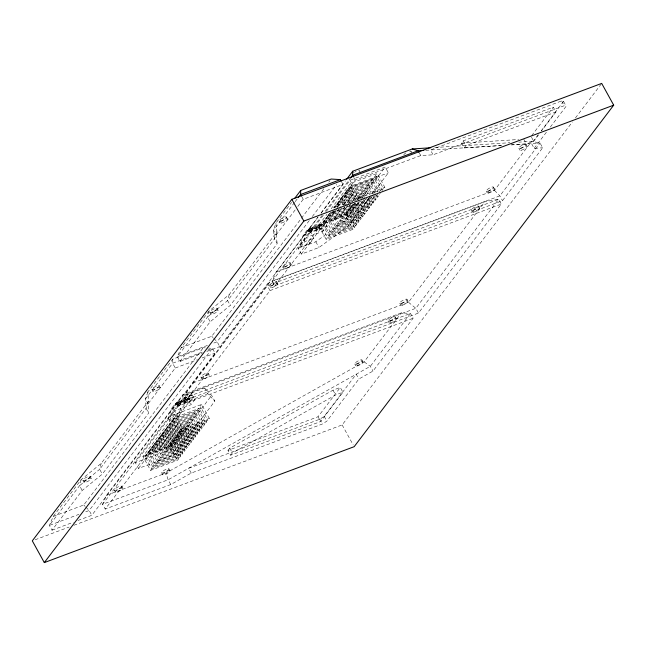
<?xml version="1.0" encoding="UTF-8"?>
<svg xmlns="http://www.w3.org/2000/svg" width="646" height="646" viewBox="0 0 646 646"><rect width="100%" height="100%" fill="white"/><g stroke="black" fill="none" stroke-linecap="round" stroke-linejoin="round"><path stroke-width="0.48" stroke-dasharray="3.23 2.42" d="M172.757 359.16L172.627 363.222L175.276 368.002L148.144 403.702L148.693 413.069L102.302 474.116L82.195 490.475L52.019 530.188L49.379 525.4L53.247 516.42L81.138 479.712L101.244 463.343L148.427 401.263L147.877 391.896L172.757 359.16L203.264 347.742L207.842 348.041M183.044 394.52L182.923 398.582L185.564 403.37L105.233 509.072L102.593 504.284L106.461 495.304L183.044 394.52L401.36 312.858L410.509 313.447L413.149 318.228L372.984 371.087L358.869 379L326.844 421.144L322.427 423.994L191.216 473.074L170.738 484.565L105.233 509.072M81.138 479.712L79.555 485.695L49.379 525.4L78.99 514.329M101.244 463.343L99.662 469.327L79.555 485.695L82.195 490.475M179.984 361.469L210.16 321.765L230.267 305.397L277.199 243.639L274.558 238.85L273.468 230.202L275.858 223.153L276.948 231.801L229.209 294.624L209.102 310.992L207.519 316.976L177.343 356.681L179.984 361.469L202.19 353.16M229.209 294.624L227.626 300.608L207.519 316.976L210.16 321.765M168.323 418.761L171.4 408.7L175.446 403.387L193.437 396.66L194.971 399.438L190.925 404.759L174.727 410.824L178.086 416.912L169.155 420.255L168.323 418.761L172.369 413.44L175.446 403.387M303.176 235.314L321.167 228.579L325.204 223.266L326.739 226.052L310.532 232.108L313.899 238.204L309.854 243.518L300.923 246.861L300.099 245.367L303.176 235.314L307.213 229.992L347.467 214.948L348.678 213.35L355.599 225.874L328.798 235.903L321.878 223.371L348.678 213.35M300.099 245.367L304.137 240.054L307.213 229.992M147.877 391.896L145.503 398.913L146.053 408.28L148.693 413.069M148.427 401.263L146.053 408.28L99.662 469.327L102.302 474.116M276.948 231.801L274.558 238.85L227.626 300.608L230.267 305.397M209.102 310.992L181.203 347.701L177.343 356.681L207.875 345.263M318.09 216.83L276.149 272.014L272.281 281.002L274.921 285.782L502.507 200.648L542.672 147.797L540.032 143.008L531.706 141.337L518.859 142.152M269.447 282.254L267.379 285.798L184.53 394.819L187.179 399.599L418.463 313.076L501.312 204.063L498.672 199.275L484.952 201.633L269.447 282.254L192.968 382.892L184.53 394.819L415.822 308.295L498.672 199.275L267.379 285.798L270.02 290.587L187.179 399.599M276.464 222.353L291.621 202.408M294.568 202.432L273.468 230.202L276.108 234.982L277.199 243.639M295.165 201.641L297.58 198.467M276.108 234.982L295.4 209.603M297.814 206.429L303.232 199.291L343.018 184.401L341.258 181.211M181.203 347.701L211.718 336.291L323.912 188.656M328.79 182.237L330.009 180.63M53.247 516.42L83.754 505.002L203.264 347.742M309.264 220.569L217.129 341.799L212.502 343.535M312.309 216.547L336.719 184.433M321.127 212.825L345.44 180.832M206.817 351.432L219.769 346.587L318.002 217.322M321.054 213.309L343.018 184.401M77.924 520.498L91.805 515.306L215.061 353.12L212.413 348.331L208.755 348.097M322.152 215.368L272.281 281.002L499.867 195.859L540.032 143.008L511.511 144.825M325.196 211.371L350.746 177.755M135.305 462.689L187.065 394.577L204.685 387.988L211.67 395.384L214.843 401.126L173.709 455.252L138.478 468.431L135.305 462.689L170.536 449.511L211.67 395.384M369.609 197.482L347.225 226.932L318.979 247.507L301.359 254.096L298.194 248.355L323.275 215.352M326.303 211.363L349.954 180.242L385.186 167.064L388.359 172.805L372.629 193.501M169.155 420.255L173.193 414.934L182.124 411.591L178.764 405.502L194.971 399.438M300.923 246.861L304.96 241.539L313.899 238.204M172.886 444.666L146.085 454.695L153.005 467.228L179.806 457.198L172.886 444.666L171.674 446.265L178.587 458.797L177.408 460.356L150.607 470.377L142.919 456.456L174.816 414.482L201.625 404.453L209.312 418.374L207.891 420.239L181.09 430.268L174.17 417.736L200.979 407.707L207.891 420.239M347.467 214.948L354.379 227.481L352.966 229.338L326.165 239.367L318.478 225.446L326.908 214.359M331.115 208.811L350.382 183.464L377.183 173.435L384.871 187.364L383.684 188.915L356.883 198.944L349.962 186.411L376.771 176.39L383.684 188.915M150.607 470.377L151.786 468.826L144.865 456.294L146.085 454.695M153.005 467.228L153.958 465.968L147.038 453.435L148.257 451.837L175.058 441.807L181.978 454.34L155.177 464.369L148.257 451.837M155.177 464.369L156.074 463.182L149.153 450.658L150.373 449.051L177.174 439.03L184.094 451.554L157.285 461.583L150.373 449.051M157.285 461.583L158.246 460.323L151.326 447.799L152.545 446.2L179.346 436.171L186.266 448.704L159.457 458.725L152.545 446.2M159.457 458.725L160.353 457.546L153.441 445.013L154.652 443.414L181.461 433.385L188.374 445.918L161.573 455.947L154.652 443.414M161.573 455.947L162.526 454.687L155.613 442.155L156.825 440.556L183.634 430.527L190.546 443.059L163.745 453.088L156.825 440.556M163.745 453.088L164.641 451.909L157.721 439.377L158.94 437.778L185.741 427.749L192.661 440.281L165.861 450.31L158.94 437.778M165.861 450.31L166.813 449.051L159.893 436.518L161.112 434.92L187.913 424.89L194.834 437.423L168.033 447.452L161.112 434.92M168.033 447.452L168.856 446.354L161.944 433.829L163.155 432.231L189.964 422.201L196.877 434.734L170.076 444.755L163.155 432.231M170.076 444.755L171.029 443.503L164.116 430.971L165.328 429.372L192.137 419.343L199.049 431.875L172.248 441.896L165.328 429.372M172.248 441.896L173.144 440.717L166.224 428.185L167.443 426.586L194.244 416.565L201.164 429.089L174.363 439.118L167.443 426.586M174.363 439.118L175.316 437.859L168.396 425.334L169.615 423.728L196.416 413.706L203.337 426.231L176.536 436.26L169.615 423.728M176.536 436.26L177.698 434.726L170.786 422.193L171.998 420.594L198.806 410.565L205.719 423.098L178.918 433.119L171.998 420.594M178.918 433.119L179.871 431.867L172.958 419.335L174.17 417.736M321.878 223.371L320.658 224.978L327.579 237.502L326.165 239.367M328.798 235.903L329.751 234.643L322.83 222.119L324.05 220.52L350.851 210.491L357.771 223.023L330.962 233.045L324.05 220.52M330.962 233.045L332.133 231.51L325.221 218.978L326.432 217.379L353.241 207.35L360.153 219.882L333.352 229.911L326.432 217.379M333.352 229.911L334.305 228.652L327.393 216.119L328.604 214.52L355.413 204.491L362.325 217.024L335.524 227.053L328.604 214.52M361.744 196.166L334.935 206.187L333.724 207.786L360.525 197.765L361.744 196.166L363.585 199.501M337.737 208.27L335.896 204.935L337.107 203.329L363.916 193.307L370.828 205.832L318.478 225.446M339.416 207.511L344.027 215.861L344.924 214.682L338.003 202.15L339.223 200.551L366.024 190.522L368.793 195.536M343.406 205.137L340.176 199.291L341.395 197.692L368.196 187.663L371.886 194.349M345.981 203.191L342.291 196.513L343.51 194.914L370.311 184.885L374.922 193.235M349.534 202.844L344.463 193.655L345.683 192.056L372.484 182.027L378.015 192.048M353.031 202.569L346.579 190.877L347.79 189.27L374.599 179.249L381.051 190.941M355.663 200.543L348.751 188.018L349.962 186.411M274.921 285.782L330.913 212.114M333.958 208.109L355.252 180.081L420.764 155.573L433.103 154.79L564.313 105.702L566.195 106.194L549.875 127.666M138.478 468.431L190.239 400.318L207.859 393.729L214.843 401.126M301.359 254.096L334.321 210.725M337.357 206.728L353.128 185.983L388.359 172.805M178.086 416.912L182.124 411.591M193.437 396.66L189.391 401.974L190.925 404.759M309.854 243.518L306.495 237.429L322.701 231.365L326.739 226.052M181.09 430.268L182.503 428.403L209.312 418.374M335.524 227.053L336.421 225.866L363.222 215.845L356.309 203.312L330.429 212.994M331.18 212.574L337.64 224.267L338.593 223.007L365.394 212.986L358.482 200.454M333.812 210.556L339.812 221.408L340.636 220.318L367.445 210.289L362.374 201.1M336.324 208.698L341.855 218.719L342.808 217.46L369.617 207.431L362.697 194.906L363.916 193.307M343.373 208.069L346.143 213.083L347.096 211.823L373.897 201.794L370.206 195.116M345.545 205.21L348.307 210.225L349.211 209.046L376.012 199.016L373.711 194.842M348.121 203.264L350.423 207.439L351.384 206.187L378.185 196.158L376.343 192.815M356.883 198.944L358.062 197.385L384.871 187.364M142.919 456.456L169.72 446.434L201.625 404.453M354.307 203.538L345.279 215.417L352.966 229.338M357.319 199.574L377.183 173.435M147.038 453.435L173.847 443.406L175.058 441.807M149.153 450.658L175.962 440.629L177.174 439.03M151.326 447.799L178.126 437.77L179.346 436.171M153.441 445.013L180.242 434.984L181.461 433.385M155.613 442.155L182.414 432.134L183.634 430.527M157.721 439.377L184.53 429.348L185.741 427.749M159.893 436.518L186.702 426.489L187.913 424.89M161.944 433.829L188.745 423.8L189.964 422.201M164.116 430.971L190.917 420.942L192.137 419.343M166.224 428.185L193.033 418.164L194.244 416.565M168.396 425.334L195.205 415.305L196.416 413.706M170.786 422.193L197.587 412.164L198.806 410.565M172.958 419.335L199.759 409.306L200.979 407.707M322.83 222.119L349.639 212.09L350.851 210.491M325.221 218.978L352.022 208.949L353.241 207.35M327.393 216.119L354.194 206.09L355.413 204.491M338.003 202.15L364.812 192.12L366.024 190.522M340.176 199.291L366.985 189.262L368.196 187.663M342.291 196.513L369.092 186.484L370.311 184.885M344.463 193.655L371.264 183.626L372.484 182.027M346.579 190.877L373.38 180.848L374.599 179.249M348.751 188.018L375.552 177.989L376.771 176.39M298.194 248.355L315.805 241.765L344.052 221.19L357.965 202.884M361.599 198.104L385.186 167.064M179.806 457.198L180.759 455.939L173.847 443.406M181.978 454.34L182.875 453.161L175.962 440.629M184.094 451.554L185.047 450.302L178.126 437.77M186.266 448.704L187.162 447.517L180.242 434.984M188.374 445.918L189.335 444.658L182.414 432.134M190.546 443.059L191.442 441.88L184.53 429.348M192.661 440.281L193.614 439.022L186.702 426.489M194.834 437.423L195.665 436.333L188.745 423.8M196.877 434.734L197.838 433.474L190.917 420.942M199.049 431.875L199.945 430.688L193.033 418.164M201.164 429.089L202.117 427.83L195.205 415.305M203.337 426.231L204.507 424.697L197.587 412.164M205.719 423.098L206.68 421.838L199.759 409.306M355.599 225.874L356.552 224.622L349.639 212.09M357.771 223.023L358.942 221.481L352.022 208.949M360.153 219.882L361.114 218.623L354.194 206.09M362.325 217.024L363.222 215.845M337.64 224.267L364.441 214.246L365.394 212.986M339.812 221.408L366.613 211.387L367.445 210.289M341.855 218.719L368.656 208.69L369.617 207.431M370.828 205.832L371.725 204.653L367.574 197.135M346.143 213.083L372.944 203.054L373.897 201.794M348.307 210.225L375.116 200.195L376.012 199.016M350.423 207.439L377.232 197.418L378.185 196.158M227.973 450.432L229.718 448.138L332.997 390.184L340.289 387.463L342.929 392.243L320.674 421.523L230.622 455.22L227.973 450.432L318.034 416.743L340.289 387.463M501.288 145.568L464.135 147.934L461.494 143.154L463.239 140.86L553.299 107.171L555.94 111.96L541.501 130.952M230.622 455.22L232.358 452.927L335.637 394.972L342.929 392.243M464.135 147.934L465.879 145.649L555.94 111.96M531.642 135.66L553.299 107.171M192.968 382.892L408.474 302.271L484.952 201.633M106.461 495.304L166.014 473.025L364.11 361.865L401.36 312.858M276.149 272.014L494.456 190.352L531.706 141.337M191.216 473.074L188.575 468.293L319.786 419.206L324.203 416.355L356.229 374.212L358.869 379M538.175 134.804L531.521 143.549L534.169 148.338L542.672 147.797M541.195 130.831L563.546 101.414L561.673 100.913L430.462 150.001L433.103 154.79M511.333 144.93L526.393 143.969L533.685 141.24L538.498 134.909M534.169 148.338L546.855 131.639M73.862 525.287L342.146 424.931L572.38 121.981M575.433 117.96L601.079 84.206M335.896 204.935L362.697 194.906M343.058 205.081L345.828 204.039M349.526 202.658L352.304 201.617M355.994 200.236L358.772 199.202M352.595 204.588L379.404 194.559M344.924 214.682L371.725 204.653M334.305 228.652L361.114 218.623M332.133 231.51L358.942 221.481M329.751 234.643L356.552 224.622M327.579 237.502L354.379 227.481M270.02 290.587L501.312 204.063M202.238 352.143L172.627 363.222L145.503 398.913L148.144 403.702M207.786 350.067L212.413 348.331L89.164 510.518L83.609 512.593M175.276 368.002L197.474 359.701M202.101 357.965L215.061 353.12M171.4 408.7L413.149 318.228M179.871 431.867L206.68 421.838M177.698 434.726L204.507 424.697M175.316 437.859L202.117 427.83M173.144 440.717L199.945 430.688M171.029 443.503L197.838 433.474M168.856 446.354L195.665 436.333M144.865 456.294L171.674 446.265M166.813 449.051L193.614 439.022M164.641 451.909L191.442 441.88M162.526 454.687L189.335 444.658M160.353 457.546L187.162 447.517M158.246 460.323L185.047 450.302M156.074 463.182L182.875 453.161M153.958 465.968L180.759 455.939M151.786 468.826L178.587 458.797M52.019 530.188L73.305 522.226M35.134 539.781L69.138 527.055M461.494 143.154L518.73 139.504M434.806 147.514L509.856 142.726M425.714 150.3L501.506 145.471M364.11 361.865L370.344 366.298L372.984 371.087M408.474 302.271L415.822 308.295L418.463 313.076M494.456 190.352L499.867 195.859L502.507 200.648M211.718 336.291L213.075 337.664M213.745 338.359L217.129 341.799L219.769 346.587M83.754 505.002L85.111 506.383M85.781 507.07L89.164 510.518L91.805 515.306M563.546 101.414L566.195 106.194M561.673 100.913L564.313 105.702M531.48 137.251L533.685 141.24M523.753 139.181L526.393 143.969M526.038 144.268L527.096 146.182M518.835 148.241L519.893 150.155M493.447 187.106L494.505 189.02M463.239 140.86L465.879 145.649M486.244 191.079L487.302 192.993M478.524 206.211L479.582 208.125M471.322 210.184L472.379 212.098M419.44 153.183L420.764 155.573M410.985 151.245L412.035 153.159M375.552 177.989L382.472 190.522M373.38 180.848L380.3 193.372M371.264 183.626L375.875 191.983M375.383 194.075L377.232 197.418M369.092 186.484L373.243 194.002M359.289 170.706L360.347 172.619M372.346 195.181L375.116 200.195M366.985 189.262L369.746 194.276M369.254 196.368L372.944 203.054M364.812 192.12L367.114 196.303M353.935 177.682L355.252 180.081M364.045 200.341L368.656 208.69M360.525 197.765L361.905 200.268M349.954 180.242L353.128 185.983M361.082 201.358L366.613 211.387M350.382 183.464L358.062 197.385M357.981 202.545L364.441 214.246M347.79 189.27L354.25 200.971M406.964 299.284L408.022 301.197M345.683 192.056L351.214 202.077M349.995 203.676L351.384 206.187M343.51 194.914L347.661 202.432M346.442 204.031L349.211 209.046M399.761 303.265L400.819 305.178M341.395 197.692L345.085 204.378M343.866 205.977L347.096 211.823M339.223 200.551L341.524 204.725M337.107 203.329L338.956 206.672M338.197 209.11L342.808 217.46M344.052 221.19L347.225 226.932M334.935 206.187L335.855 207.859M395.304 316.936L396.361 318.849M334.644 209.457L340.636 220.318M332.133 211.315L338.593 223.007M329.5 213.341L336.421 225.866M388.109 320.909L389.167 322.822M321.046 225.155L321.522 226.019M319.382 224.703A2.059 0.525 -28.9 0 1 316.903 226.593A2.059 0.525 -28.9 0 1 316.467 225.793A2.059 0.525 -28.9 0 1 319.382 224.703L319.964 225.753A2.059 0.525 -28.9 0 1 317.485 227.634A2.059 0.525 -28.9 0 1 317.041 226.843A2.059 0.525 -28.9 0 1 319.964 225.753M321.167 228.579L322.701 231.365M301.916 196.893L303.232 199.291M315.789 226.689L316.362 227.739M315.28 228.329L315.765 229.201M314.166 227.723L314.642 228.595M312.688 227.182L313.262 228.224M315.805 241.765L318.979 247.507M308.723 229.362L309.305 230.412M308.4 230.905L308.885 231.777M304.137 240.054L304.96 241.539M286.396 217.032L287.454 218.946M361.978 359.992L363.028 361.905M279.193 221.005L280.251 222.918M354.775 363.964L355.833 365.878M290.159 262.809L291.217 264.723M282.956 266.782L284.014 268.696M276.779 281.599L277.837 283.513M332.997 390.184L335.637 394.972M269.584 285.572L270.634 287.486M342.146 424.931L353.2 444.941M324.203 416.355L326.844 421.144M319.786 419.206L322.427 423.994M318.034 416.743L320.674 421.523M217.024 308.32A4.11 1.05 -28.9 0 1 212.066 312.099A4.11 1.05 -28.9 0 1 211.185 310.508A4.11 1.05 -28.9 0 1 217.024 308.32L218.082 310.233A4.11 1.05 -28.9 0 1 213.123 314.013A4.11 1.05 -28.9 0 1 212.243 312.422A4.11 1.05 -28.9 0 1 218.082 310.233M209.821 312.293L210.879 314.206M208.141 373.097A4.11 1.05 -28.9 0 1 203.183 376.876A4.11 1.05 -28.9 0 1 202.303 375.278A4.11 1.05 -28.9 0 1 208.141 373.097L209.199 375.011A4.11 1.05 -28.9 0 1 204.241 378.79A4.11 1.05 -28.9 0 1 203.361 377.191A4.11 1.05 -28.9 0 1 209.199 375.011M200.946 377.07L202.004 378.984M204.685 387.988L207.859 393.729M229.718 448.138L232.358 452.927M191.297 393.471A4.11 1.05 -28.9 0 1 186.339 397.25A4.11 1.05 -28.9 0 1 185.459 395.659A4.11 1.05 -28.9 0 1 191.297 393.471L192.355 395.384A4.11 1.05 -28.9 0 1 187.397 399.163A4.11 1.05 -28.9 0 1 186.516 397.573A4.11 1.05 -28.9 0 1 192.355 395.384M187.065 394.577L190.239 400.318M189.254 398.566L189.738 399.438M187.598 398.122L188.172 399.163M184.094 397.452L185.152 399.365M183.997 400.108L184.578 401.15M183.496 401.747L183.973 402.62M182.374 401.142L182.858 402.014M180.896 400.593L181.478 401.634M176.939 402.781L177.513 403.823M176.616 404.323L177.093 405.187M159.142 385.581A4.11 1.05 -28.9 0 1 154.184 389.36A4.11 1.05 -28.9 0 1 153.304 387.77A4.11 1.05 -28.9 0 1 159.142 385.581L160.2 387.495A4.11 1.05 -28.9 0 1 155.242 391.274A4.11 1.05 -28.9 0 1 154.362 389.683A4.11 1.05 -28.9 0 1 160.2 387.495M174.816 414.482L182.503 428.403M172.369 413.44L173.193 414.934M151.939 389.554L152.997 391.468M169.72 446.434L177.408 460.356M170.536 449.511L173.709 455.252M168.913 468.843A4.11 1.05 -28.9 0 1 163.955 472.622A4.11 1.05 -28.9 0 1 163.075 471.031A4.11 1.05 -28.9 0 1 168.913 468.843L169.971 470.756A4.11 1.05 -28.9 0 1 165.013 474.535A4.11 1.05 -28.9 0 1 164.132 472.945A4.11 1.05 -28.9 0 1 169.971 470.756M170.738 484.565L168.097 479.784L166.014 473.025M161.718 472.824L162.768 474.737M121.513 486.204A4.11 1.05 -28.9 0 1 116.555 489.983A4.11 1.05 -28.9 0 1 115.674 488.392A4.11 1.05 -28.9 0 1 121.513 486.204L122.57 488.118A4.11 1.05 -28.9 0 1 117.612 491.897A4.11 1.05 -28.9 0 1 116.732 490.306A4.11 1.05 -28.9 0 1 122.57 488.118M114.31 490.177L115.368 492.09M90.149 476.409A4.11 1.05 -28.9 0 1 85.191 480.188A4.11 1.05 -28.9 0 1 84.311 478.597A4.11 1.05 -28.9 0 1 90.149 476.409L91.207 478.323A4.11 1.05 -28.9 0 1 86.249 482.102A4.11 1.05 -28.9 0 1 85.369 480.511A4.11 1.05 -28.9 0 1 91.207 478.323M82.954 480.39L84.004 482.304M409.572 151.172A4.11 1.05 -28.9 0 1 410.751 151.971M403.774 154.911A4.11 1.05 -28.9 0 1 405.963 152.86M353.451 172.894A4.11 1.05 -28.9 0 1 354.266 172.321M355.187 171.771A4.11 1.05 -28.9 0 1 356.132 171.295M358.554 170.512A4.11 1.05 -28.9 0 1 359.297 171.012M182.923 398.582L102.593 504.284L168.097 479.784L370.344 366.298L410.509 313.447L182.923 398.582M473.793 212.171A4.11 1.05 -28.9 0 0 479.59 208.432A4.11 1.05 -28.9 0 0 474.56 209.74A4.11 1.05 -28.9 0 0 473.793 212.171M472.735 210.257A4.11 1.05 -28.9 0 0 478.533 206.518A4.11 1.05 -28.9 0 0 473.502 207.826A4.11 1.05 -28.9 0 0 472.735 210.257M356.188 364.037A4.11 1.05 -28.9 0 0 361.986 360.298A4.11 1.05 -28.9 0 0 356.955 361.607A4.11 1.05 -28.9 0 0 356.188 364.037M357.246 365.951A4.11 1.05 -28.9 0 0 363.044 362.212A4.11 1.05 -28.9 0 0 358.013 363.52A4.11 1.05 -28.9 0 0 357.246 365.951M270.997 285.637A4.11 1.05 -28.9 0 0 276.787 281.898A4.11 1.05 -28.9 0 0 271.756 283.206A4.11 1.05 -28.9 0 0 270.997 285.637M272.055 287.551A4.11 1.05 -28.9 0 0 277.845 283.812A4.11 1.05 -28.9 0 0 272.814 285.12A4.11 1.05 -28.9 0 0 272.055 287.551M402.232 305.243A4.11 1.05 -28.9 0 0 408.03 301.504A4.11 1.05 -28.9 0 0 402.999 302.812A4.11 1.05 -28.9 0 0 402.232 305.243M401.174 303.329A4.11 1.05 -28.9 0 0 406.972 299.591A4.11 1.05 -28.9 0 0 401.941 300.899A4.11 1.05 -28.9 0 0 401.174 303.329M390.58 322.895A4.11 1.05 -28.9 0 0 396.369 319.156A4.11 1.05 -28.9 0 0 391.339 320.464A4.11 1.05 -28.9 0 0 390.58 322.895M389.522 320.981A4.11 1.05 -28.9 0 0 395.32 317.243A4.11 1.05 -28.9 0 0 390.289 318.551A4.11 1.05 -28.9 0 0 389.522 320.981M280.606 221.069A4.11 1.05 -28.9 0 0 286.404 217.339A4.11 1.05 -28.9 0 0 281.373 218.647A4.11 1.05 -28.9 0 0 280.606 221.069M487.657 191.151A4.11 1.05 -28.9 0 0 493.455 187.413A4.11 1.05 -28.9 0 0 488.424 188.721A4.11 1.05 -28.9 0 0 487.657 191.151M284.369 266.846A4.11 1.05 -28.9 0 0 290.167 263.116A4.11 1.05 -28.9 0 0 285.136 264.424A4.11 1.05 -28.9 0 0 284.369 266.846M520.248 148.305A4.11 1.05 -28.9 0 0 526.046 144.575A4.11 1.05 -28.9 0 0 521.015 145.883A4.11 1.05 -28.9 0 0 520.248 148.305M521.306 150.219A4.11 1.05 -28.9 0 0 527.104 146.489A4.11 1.05 -28.9 0 0 522.073 147.797A4.11 1.05 -28.9 0 0 521.306 150.219M285.427 268.768A4.11 1.05 -28.9 0 0 291.225 265.03A4.11 1.05 -28.9 0 0 286.194 266.338A4.11 1.05 -28.9 0 0 285.427 268.768M281.664 222.983A4.11 1.05 -28.9 0 0 287.462 219.252A4.11 1.05 -28.9 0 0 282.431 220.561A4.11 1.05 -28.9 0 0 281.664 222.983M488.715 193.065A4.11 1.05 -28.9 0 0 494.513 189.326A4.11 1.05 -28.9 0 0 489.482 190.635A4.11 1.05 -28.9 0 0 488.715 193.065M310.015 231.833A3.287 0.84 -28.9 0 0 314.65 228.837A3.287 0.84 -28.9 0 0 310.629 229.887A3.287 0.84 -28.9 0 0 310.015 231.833M316.895 229.257A3.287 0.84 -28.9 0 0 321.53 226.27A3.287 0.84 -28.9 0 0 317.509 227.311A3.287 0.84 -28.9 0 0 316.895 229.257M316.411 228.385A3.287 0.84 -28.9 0 0 321.046 225.397A3.287 0.84 -28.9 0 0 317.024 226.447A3.287 0.84 -28.9 0 0 316.411 228.385M309.507 229.403A2.261 0.581 -28.9 0 0 312.688 227.344A2.261 0.581 -28.9 0 0 309.927 228.062A2.261 0.581 -28.9 0 0 309.507 229.403M310.08 230.444A2.261 0.581 -28.9 0 0 313.27 228.393A2.261 0.581 -28.9 0 0 310.5 229.112A2.261 0.581 -28.9 0 0 310.08 230.444M309.531 230.961A3.287 0.84 -28.9 0 0 314.174 227.973A3.287 0.84 -28.9 0 0 310.145 229.015A3.287 0.84 -28.9 0 0 309.531 230.961M185.103 402.676A3.287 0.84 -28.9 0 0 189.738 399.68A3.287 0.84 -28.9 0 0 185.717 400.73A3.287 0.84 -28.9 0 0 185.103 402.676M178.223 405.244A3.287 0.84 -28.9 0 0 182.866 402.256A3.287 0.84 -28.9 0 0 178.837 403.298A3.287 0.84 -28.9 0 0 178.223 405.244M184.708 400.14A2.059 0.525 -28.9 0 0 187.606 398.275A2.059 0.525 -28.9 0 0 185.087 398.929A2.059 0.525 -28.9 0 0 184.708 400.14M185.281 401.182A2.059 0.525 -28.9 0 0 188.18 399.317A2.059 0.525 -28.9 0 0 185.66 399.971A2.059 0.525 -28.9 0 0 185.281 401.182M184.627 401.804A3.287 0.84 -28.9 0 0 189.262 398.808A3.287 0.84 -28.9 0 0 185.24 399.858A3.287 0.84 -28.9 0 0 184.627 401.804M177.715 402.813A2.261 0.581 -28.9 0 0 180.904 400.762A2.261 0.581 -28.9 0 0 178.135 401.481A2.261 0.581 -28.9 0 0 177.715 402.813M178.296 403.863A2.261 0.581 -28.9 0 0 181.478 401.804A2.261 0.581 -28.9 0 0 178.716 402.523A2.261 0.581 -28.9 0 0 178.296 403.863M177.747 404.372A3.287 0.84 -28.9 0 0 182.382 401.384A3.287 0.84 -28.9 0 0 178.361 402.434A3.287 0.84 -28.9 0 0 177.747 404.372"/><path stroke-width="0.97" d="M341.258 181.211L340.377 179.62L331.228 179.031L300.721 190.441L300.592 194.503L301.472 196.093M430.801 147.773L412.293 148.951L352.74 171.238L352.611 175.292L353.491 176.891M291.839 199.315L32.3 540.839L44.308 562.593L354.161 446.685L613.7 105.161L601.692 83.407L291.839 199.315L303.854 221.069L44.308 562.593M294.657 198.419L300.721 190.441M298.186 197.676L300.592 194.503L340.377 179.62M346.66 179.233L352.74 171.238M350.746 177.755L352.611 175.292L418.115 150.784L423.816 150.421M303.854 221.069L613.7 105.161M412.293 148.951L418.115 150.784L419.004 152.383"/></g></svg>
